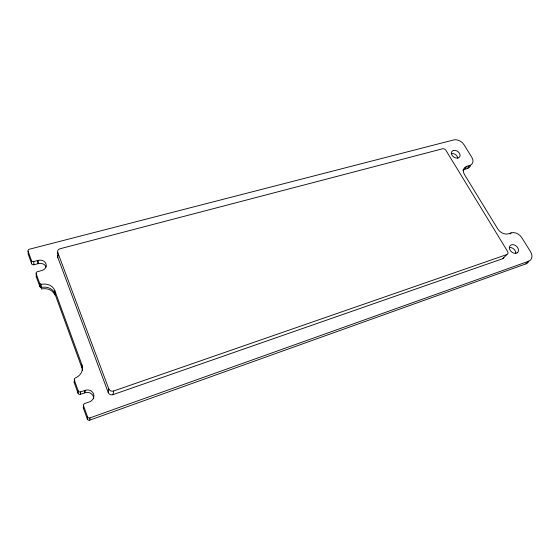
<?xml version="1.0" encoding="UTF-8"?>
<svg xmlns="http://www.w3.org/2000/svg" width="560" height="560" viewBox="0 0 560 560"><rect width="100%" height="100%" fill="white"/><g stroke="black" fill="none" stroke-linecap="round" stroke-linejoin="round"><path stroke-width="0.84" d="M93.639 398.79A6.685 6.139 -14.8 0 0 85.918 392.497L80.465 394.31A1.911 1.743 -14.3 0 1 78.064 393.281L74.242 382.613L74.347 380.114A1.918 1.736 -12.3 0 1 75.488 377.902L76.293 377.496A11.466 10.311 -11 0 0 81.935 364.875L54.775 290.493A11.116 9.499 -4.7 0 0 42.679 284.158L40.509 284.221L39.62 283.311L36.155 273.672A1.834 1.547 -3.4 0 1 37.387 271.726L42.651 270.256A6.384 5.355 -2.7 0 0 45.99 263.837A6.384 5.355 -2.7 0 0 38.997 260.176L33.719 261.527A1.827 1.519 -2.8 0 1 31.444 260.533L28.07 251.118A1.82 1.505 -2.3 0 1 29.218 249.256L453.712 139.93A8.064 5.803 33.4 0 1 463.932 144.613L471.856 157.353A8.134 5.873 34.3 0 1 469.539 165.543L467.194 168.623L464.555 169.358A8.169 5.964 35.2 0 0 462.791 170.226M78.064 393.281L78.197 390.852L74.347 380.114M82.341 370.601A11.382 10.248 -11.4 0 0 81.781 367.465L81.935 364.875M80.465 394.31L80.619 391.881L86.114 390.061A6.734 6.181 -14.2 0 1 93.576 393.953A6.734 6.181 -14.2 0 1 90.279 401.555L84.805 403.522A1.939 1.785 -16.3 0 0 83.573 405.839L83.398 408.17L87.318 419.104A1.932 1.792 -19 0 0 89.747 420.14L525.84 263.9A8.638 6.391 41.3 0 0 528.745 261.198M84.623 392.868L84.805 390.446M84.952 392.777L85.134 390.348M87.318 419.104L87.528 416.85L83.573 405.839M89.747 420.14L89.978 417.893L528.661 261.24A8.694 6.412 41.2 0 0 530.614 251.832L521.85 237.734A8.603 6.335 40.2 0 0 511.147 232.89L508.473 233.779A8.526 6.279 39.1 0 1 497.728 228.907L464.506 174.622A8.218 5.978 35.1 0 1 466.886 166.278L469.539 165.543M108.241 392.588L108.794 388.92L57.771 252.518A3.612 3.024 0.2 0 1 60.137 248.731L442.456 148.806A2.751 2.002 33 0 1 445.963 150.402L507.549 251.377A2.947 2.205 40.6 0 1 506.821 254.569L502.726 258.685L113.029 394.639A3.766 3.493 -10 0 1 108.241 392.588L57.813 257.432L57.771 252.518M113.029 394.639L113.638 390.999L506.821 254.569M464.555 169.358L466.886 166.278M510.076 234.003L511.147 232.89M525.84 263.9L528.661 261.24M451.206 153.629L451.388 153.566A4.718 3.43 33.7 0 1 457.828 158.284M28.245 253.841A1.806 1.498 -2.6 0 0 28.308 254.401L31.661 263.767A1.813 1.512 -3 0 0 33.922 264.747L39.158 263.403A6.342 5.327 -2.9 0 1 46.095 267.022M36.155 273.672L36.344 276.829L39.781 286.412L40.67 287.315L42.819 287.245A11.039 9.443 -4.9 0 1 54.824 293.538L81.781 367.465M28.07 251.118L28.308 254.401M31.444 260.533L31.661 263.767M33.719 261.527L33.922 264.747M37.744 260.449L37.919 263.676M39.62 283.311L39.781 286.412M38.059 260.386L38.227 263.606M39.956 283.843L40.117 286.944M40.509 284.221L40.67 287.315M41.202 284.389L41.426 289.009L42.882 288.778A10.997 9.415 -5.1 0 1 54.845 295.043L54.775 290.493M470.491 165.494A8.085 5.866 34.3 0 1 467.194 168.623M57.813 257.432A3.57 3.003 -0.1 0 1 58.058 255.143M503.846 257.439A2.919 2.191 40.7 0 1 502.726 258.685M113.638 390.999A3.808 3.528 -9.1 0 1 108.794 388.92M80.619 391.881A1.925 1.757 -13.8 0 1 78.197 390.852M89.978 417.893A1.953 1.806 -18.5 0 1 87.528 416.85M83.398 408.17A1.925 1.771 -16.9 0 1 83.51 406.805M74.242 382.613A1.904 1.729 -12.8 0 1 74.158 381.969M74.34 381.325A1.904 1.729 -12.8 0 1 74.767 380.779M36.344 276.829A1.82 1.54 -3.7 0 1 36.484 275.653M509.292 247.443A5.033 3.738 40.7 0 1 515.739 253.015M517.041 252.91L516.306 253.218A5.061 3.752 40.6 0 1 509.922 249.865L509.572 248.983A5.061 3.752 40.6 0 1 511.987 244.699A5.061 3.752 40.6 0 1 517.699 247.702A5.061 3.752 40.6 0 1 517.041 252.91M453.628 150.416L452.9 150.654A4.739 3.437 33.7 0 0 453.978 157.171A4.739 3.437 33.7 0 0 460.11 155.176A4.739 3.437 33.7 0 0 453.628 150.416"/></g></svg>
